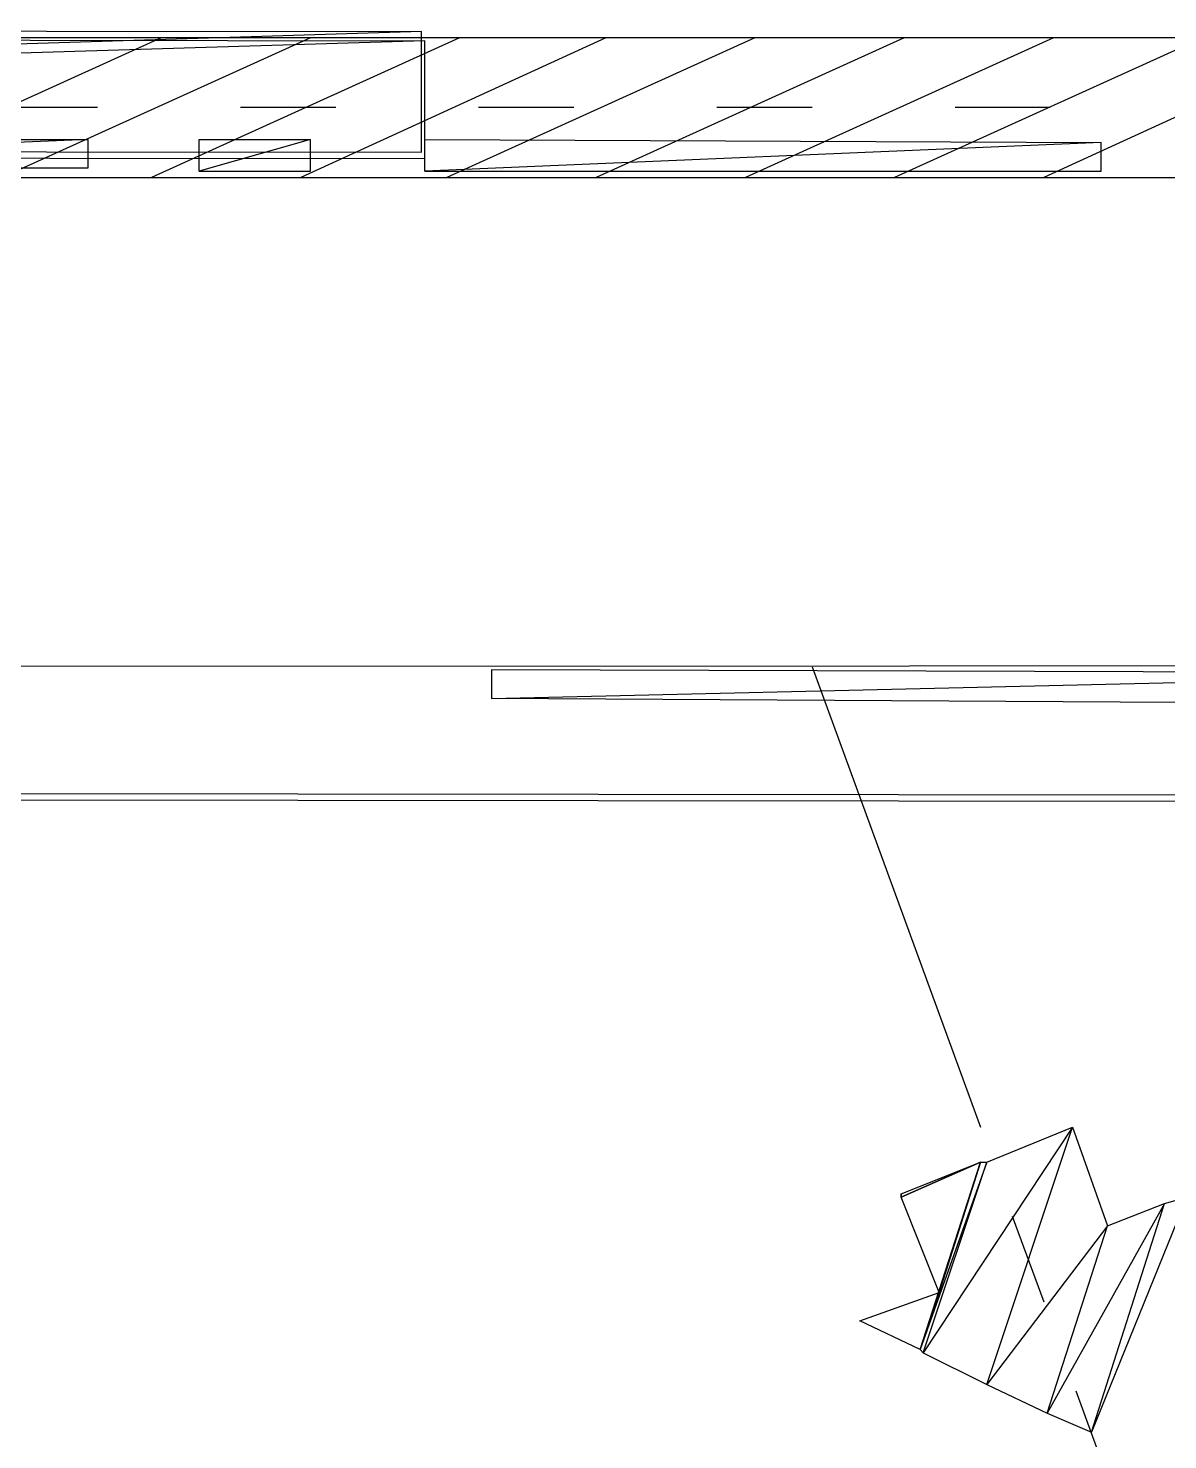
# Model space of a CAD drawing. Header units: metres. Extents: x 1 to 213, y 1 to 147.
# Drawn here: x 102.635 to 106.433, y 39.874 to 44.577 of the extents above; entities that cross this region are included whole.
import ezdxf

# ---------------------------------------------------------------- set-up
doc = ezdxf.new("R2010")
doc.units = ezdxf.units.M
doc.layers.add('00-BASE-ARQUITECTURA', color=8, linetype='Continuous')

msp = doc.modelspace()

# ---------------------------------------------------------------- linework, layer by layer
at = {"layer": '00-BASE-ARQUITECTURA'}
for points in [[(103.9459, 44.5664), (91.447, 44.1748), (91.447, 44.577), (103.9459, 44.5664)], [(103.9459, 44.1642), (103.9459, 44.5664), (91.447, 44.1748), (103.9459, 44.1642)], [(103.9565, 44.5346), (91.4576, 44.1536), (91.4576, 44.5558), (103.9565, 44.5346)], [(103.0781, 44.5452), (102.0515, 44.0796)], [(103.5755, 44.5452), (102.5489, 44.0796)], [(104.0729, 44.5452), (103.0463, 44.0796)], [(104.5598, 44.5452), (103.5438, 44.0796)], [(105.0572, 44.5452), (104.0306, 44.0796)], [(105.5546, 44.5452), (104.528, 44.0796)], [(106.052, 44.5452), (105.0254, 44.0796)], [(106.5494, 44.5452), (105.5228, 44.0796)], [(107.0363, 44.5452), (106.0203, 44.0796)], [(103.9565, 44.1431), (103.9565, 44.5346), (91.4576, 44.1536), (103.9565, 44.1431)], [(102.8664, 44.3124), (102.5489, 44.3124)], [(103.6602, 44.3124), (103.3427, 44.3124)], [(104.4539, 44.3124), (104.1364, 44.3124)], [(105.2477, 44.3124), (104.9302, 44.3124)], [(106.0414, 44.3124), (105.7239, 44.3124)], [(102.8347, 44.1113), (102.8347, 44.2066), (100.5804, 44.1113), (102.8347, 44.1113)], [(102.8347, 44.2066), (100.5804, 44.1113), (100.5804, 44.2066), (102.8347, 44.2066)], [(103.5755, 44.1007), (103.5755, 44.2066), (103.2051, 44.1007), (103.5755, 44.1007)], [(103.5755, 44.2066), (103.2051, 44.1007), (103.2051, 44.2066), (103.5755, 44.2066)], [(106.2108, 44.196), (103.9565, 44.1007), (103.9565, 44.2066), (106.2108, 44.196)], [(106.2108, 44.1007), (106.2108, 44.196), (103.9565, 44.1007), (106.2108, 44.1007)], [(130.2455, 39.7721), (130.7112, 40.0896), (131.0287, 40.3436), (131.6319, 40.9257), (132.1717, 41.6454), (132.4151, 42.0581), (132.6056, 42.4603), (98.813, 42.4497)], [(104.1788, 42.4391), (104.1788, 42.3439), (107.7983, 42.4286), (104.1788, 42.4391)], [(104.1788, 42.3439), (107.7983, 42.4286), (107.7983, 42.3227), (104.1788, 42.3439)], [(105.2477, 42.4497), (105.8086, 40.9151)], [(52.1935, 42.0793), (123.197, 42.0052)], [(52.204, 42.0581), (123.2076, 41.9841)], [(105.8298, 40.0579), (106.1155, 40.9151), (105.6181, 40.1637), (105.8298, 40.0579)], [(106.1155, 40.9151), (105.6181, 40.1637), (105.8298, 40.7987), (106.1155, 40.9151)], [(106.2319, 40.5871), (105.8298, 40.0579), (106.1155, 40.9151), (106.2319, 40.5871)], [(105.544, 40.6823), (105.544, 40.6823), (105.544, 40.6929), (105.544, 40.6823), (105.544, 40.6929), (105.8086, 40.7987), (105.544, 40.6823)], [(105.8086, 40.7987), (105.671, 40.3648), (105.544, 40.6823), (105.8086, 40.7987)], [(105.6181, 40.1637), (105.8298, 40.7987), (105.6075, 40.1743), (105.6181, 40.1637)], [(105.8298, 40.7987), (105.6075, 40.1743), (105.8086, 40.7987), (105.8298, 40.7987)], [(106.4965, 40.6823), (106.179, 39.8991), (106.4224, 40.6611), (106.4965, 40.6823)], [(106.179, 39.8991), (106.4224, 40.6611), (106.0308, 39.9626), (106.179, 39.8991)], [(106.4224, 40.6611), (106.0308, 39.9626), (106.2319, 40.5871), (106.4224, 40.6611)], [(105.9144, 40.6188), (106.0203, 40.3331)], [(106.0308, 39.9626), (106.2319, 40.5871), (105.8298, 40.0579), (106.0308, 39.9626)], [(105.671, 40.3648), (105.6075, 40.1743), (105.4064, 40.2696), (105.671, 40.3648)], [(106.1261, 40.0367), (106.7717, 38.2693)]]:
    msp.add_lwpolyline(points, dxfattribs=at)
msp.add_lwpolyline([(108.465, 44.5452), (100.6016, 44.5452), (100.6016, 44.0796), (108.465, 44.0796)], close=True, dxfattribs=at)

doc.saveas('drawing.dxf')
